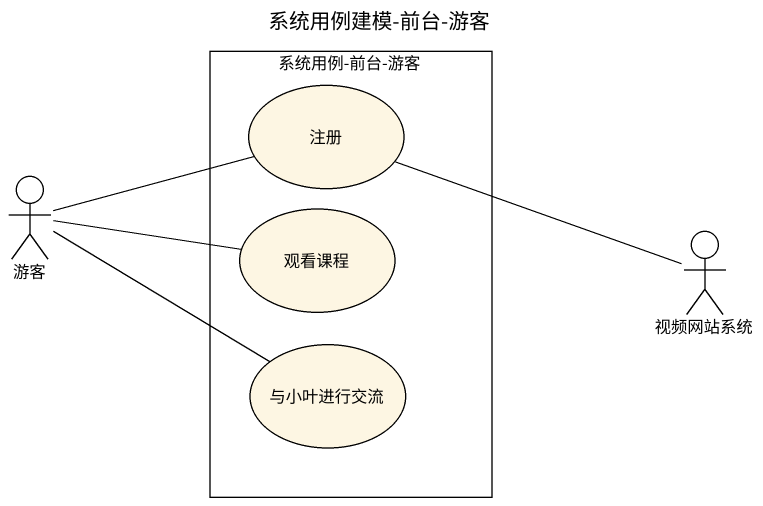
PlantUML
@startuml
title 系统用例建模-前台-游客
rectangle "系统用例-前台-游客" as 系统用例_前台_游客 {
  usecase 注册
  usecase 观看课程
  usecase 与小叶进行交流
}
actor 游客
actor 视频网站系统
注册 -right- 视频网站系统
游客 -right- 注册
游客 -right- 观看课程
游客 -right- 与小叶进行交流
@enduml
